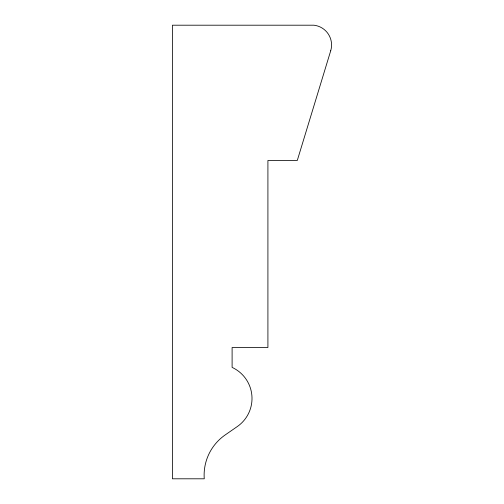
<?xml version="1.0" encoding="UTF-8"?>
<svg xmlns="http://www.w3.org/2000/svg" width="504" height="504" viewBox="0 0 504 504"><rect width="100%" height="100%" fill="white"/><g stroke="black" fill="none" stroke-linecap="round" stroke-linejoin="round"><path stroke-width="0.76" d="M330.712 50.772L297.284 160.486L267.914 160.486L267.914 347.495L232.105 347.495L232.105 367.391A34.19 34.19 0 0 1 237.296 426.554L225.175 434.952A48.932 48.932 0 0 0 204.252 478.8L172.418 478.8L172.418 25.2L313.872 25.2A19.895 19.895 0 0 1 330.712 50.772"/></g></svg>
